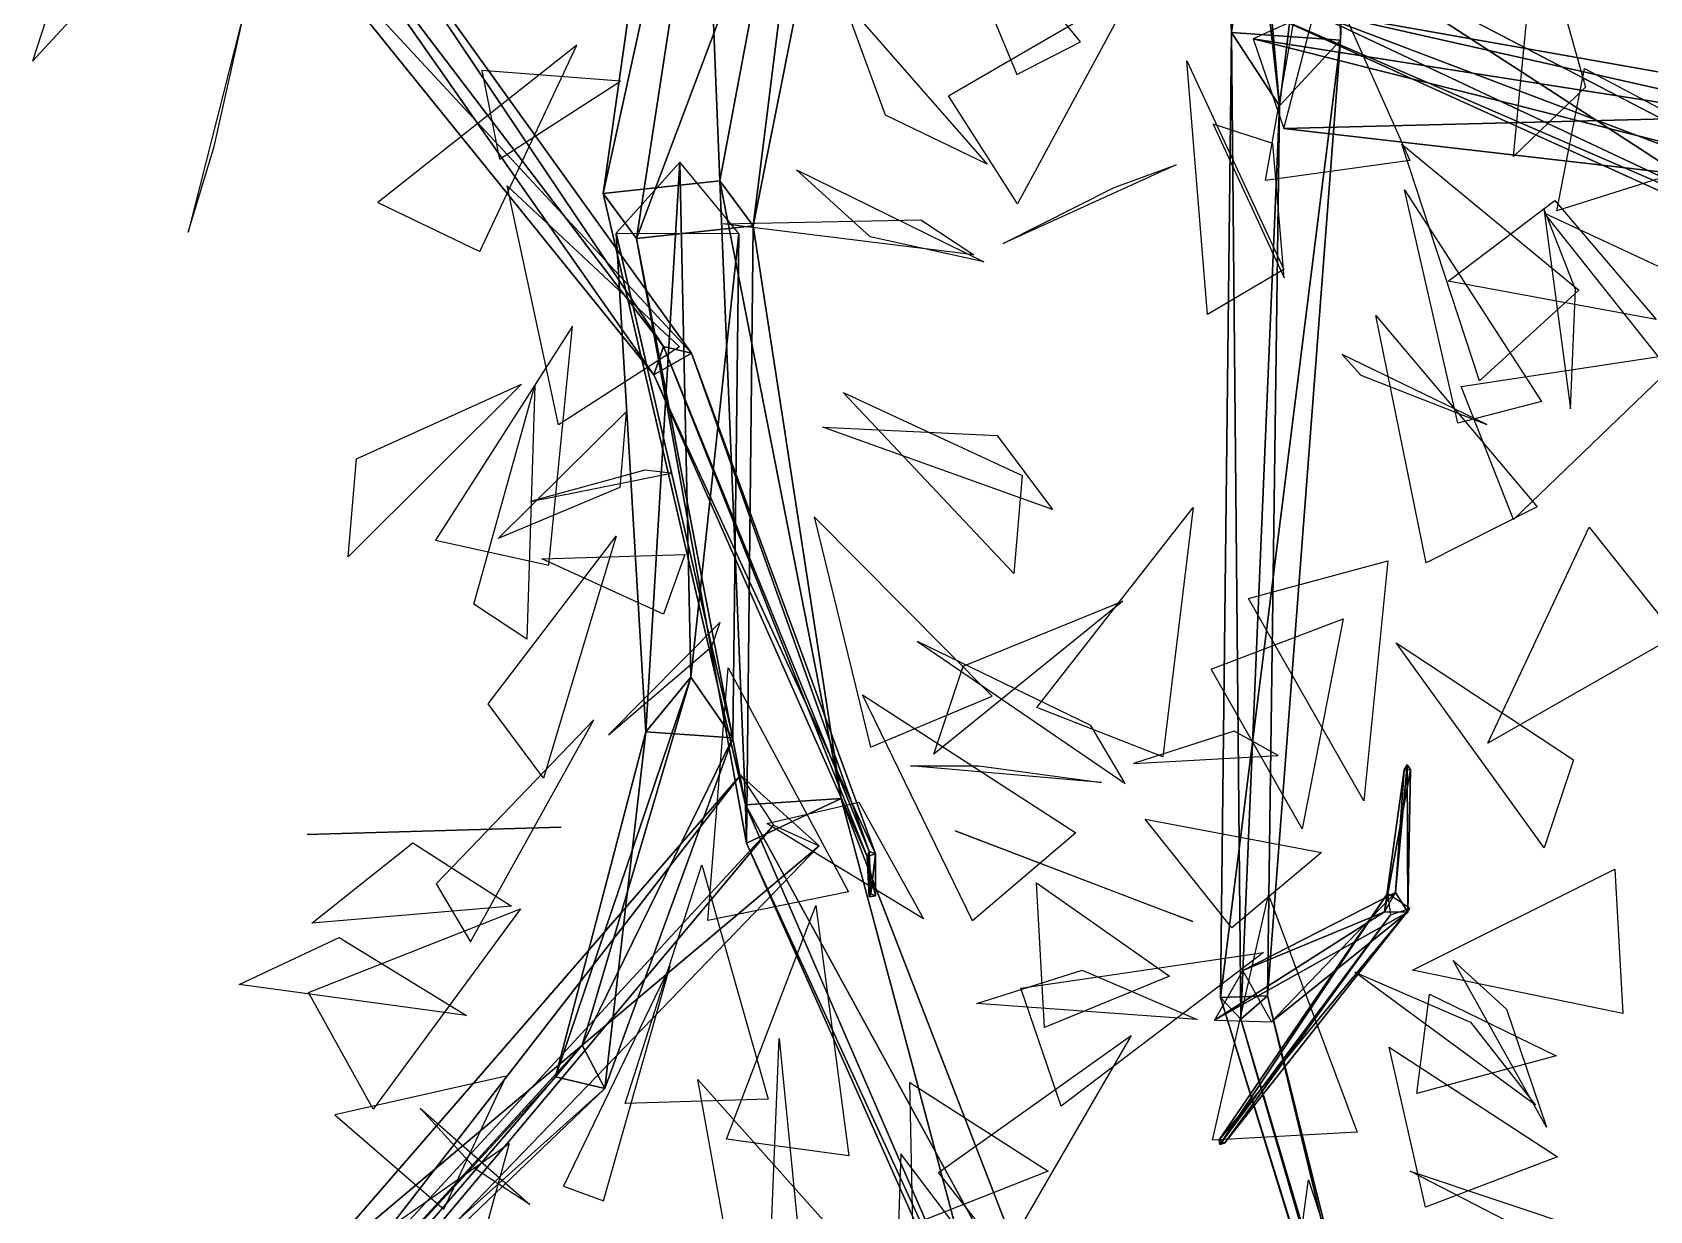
# Model space of a CAD drawing. Extents: x -154 to 171, y -158 to 169.
# Drawn here: x 19.19 to 52.38, y -120.9 to -96.71 of the extents above; entities that cross this region are included whole.
import ezdxf

# ---------------------------------------------------------------- set-up
doc = ezdxf.new("R2010")
doc.units = 0
doc.layers.add('Branches', color=15, linetype='CONTINUOUS')
doc.layers.add('Leaves', color=3, linetype='CONTINUOUS')

msp = doc.modelspace()

# ---------------------------------------------------------------- linework, layer by layer
at = {"layer": 'Branches', "color": 15}
for points in [[(43.802612, -96.717102, 249.001526), (45.839855, -82.338364, 228.393478), (43.07547, -83.043137, 228.511002)], [(43.802612, -96.717102, 249.001526), (46.036572, -96.874428, 248.902954), (45.839855, -82.338364, 228.393478)], [(46.036572, -96.874428, 248.902954), (46.425354, -84.719193, 226.930191), (45.839855, -82.338364, 228.393478)], [(44.785416, -98.219185, 247.658813), (43.07547, -83.043137, 228.511002), (43.660969, -85.423965, 227.047714)], [(44.785416, -98.219185, 247.658813), (43.802612, -96.717102, 249.001526), (43.07547, -83.043137, 228.511002)], [(44.785416, -98.219185, 247.658813), (43.660969, -85.423965, 227.047714), (46.425354, -84.719193, 226.930191)], [(46.036572, -96.874428, 248.902954), (44.785416, -98.219185, 247.658813), (46.425354, -84.719193, 226.930191)], [(33.302631, -99.760689, 200.859131), (30.909382, -100.019226, 201.524918), (32.781422, -86.793854, 205.819397)], [(30.909382, -100.019226, 201.524918), (33.668755, -87.412033, 208.704529), (32.781422, -86.793854, 205.819397)], [(33.302631, -99.760689, 200.859131), (32.781422, -86.793854, 205.819397), (35.674927, -87.123947, 204.813324)], [(33.983555, -100.683716, 203.077713), (33.302631, -99.760689, 200.859131), (35.674927, -87.123947, 204.813324)], [(33.983555, -100.683716, 203.077713), (35.674927, -87.123947, 204.813324), (36.56226, -87.742126, 207.698456)], [(30.909382, -100.019226, 201.524918), (31.590307, -100.942253, 203.7435), (33.668755, -87.412033, 208.704529)], [(31.590307, -100.942253, 203.7435), (36.56226, -87.742126, 207.698456), (33.668755, -87.412033, 208.704529)], [(31.590307, -100.942253, 203.7435), (33.983555, -100.683716, 203.077713), (36.56226, -87.742126, 207.698456)], [(32.723289, -103.296249, 208.168762), (23.922964, -93.808945, 202.18338), (25.281084, -92.937675, 202.13591)], [(31.946037, -103.744019, 208.176361), (24.445646, -93.026039, 203.494766), (23.922964, -93.808945, 202.18338)], [(32.14563, -103.162369, 208.829453), (25.281084, -92.937675, 202.13591), (24.445646, -93.026039, 203.494766)], [(31.946037, -103.744019, 208.176361), (32.14563, -103.162369, 208.829453), (24.445646, -93.026039, 203.494766)], [(32.14563, -103.162369, 208.829453), (32.723289, -103.296249, 208.168762), (25.281084, -92.937675, 202.13591)], [(32.723289, -103.296249, 208.168762), (31.946037, -103.744019, 208.176361), (23.922964, -93.808945, 202.18338)], [(55.665985, -101.358597, 217.596863), (45.649895, -94.846786, 210.633316), (44.496784, -96.304657, 211.077194)], [(56.418262, -100.459, 217.336563), (45.362194, -96.262039, 209.351501), (45.649895, -94.846786, 210.633316)], [(55.665985, -101.358597, 217.596863), (56.418262, -100.459, 217.336563), (45.649895, -94.846786, 210.633316)], [(56.577953, -98.77681, 256.102692), (45.503933, -96.278542, 247.647903), (44.247135, -96.848618, 249.774048)], [(56.440159, -101.472466, 216.668991), (44.496784, -96.304657, 211.077194), (45.362194, -96.262039, 209.351501)], [(56.440159, -101.472466, 216.668991), (55.665985, -101.358597, 217.596863), (44.496784, -96.304657, 211.077194)], [(57.350742, -98.367836, 254.540558), (44.873531, -98.683563, 248.141373), (45.503933, -96.278542, 247.647903)], [(56.418262, -100.459, 217.336563), (56.440159, -101.472466, 216.668991), (45.362194, -96.262039, 209.351501)], [(56.577953, -98.77681, 256.102692), (57.350742, -98.367836, 254.540558), (45.503933, -96.278542, 247.647903)], [(43.577251, -116.520088, 264.161682), (46.036572, -96.874428, 248.902954), (43.802612, -96.717102, 249.001526)], [(43.99189, -116.965904, 263.40097), (43.577251, -116.520088, 264.161682), (43.802612, -96.717102, 249.001526)], [(43.577251, -116.520088, 264.161682), (44.541924, -116.484108, 264.029572), (46.036572, -96.874428, 248.902954)], [(43.99189, -116.965904, 263.40097), (43.802612, -96.717102, 249.001526), (44.785416, -98.219185, 247.658813)], [(57.169643, -100.101837, 255.022751), (44.247135, -96.848618, 249.774048), (44.873531, -98.683563, 248.141373)], [(57.169643, -100.101837, 255.022751), (56.577953, -98.77681, 256.102692), (44.247135, -96.848618, 249.774048)], [(44.541924, -116.484108, 264.029572), (44.785416, -98.219185, 247.658813), (46.036572, -96.874428, 248.902954)], [(44.541924, -116.484108, 264.029572), (43.99189, -116.965904, 263.40097), (44.785416, -98.219185, 247.658813)], [(57.350742, -98.367836, 254.540558), (57.169643, -100.101837, 255.022751), (44.873531, -98.683563, 248.141373)], [(31.784691, -111.065369, 211.327377), (32.477806, -99.376579, 203.378815), (31.172588, -100.836792, 201.797241)], [(31.784691, -111.065369, 211.327377), (32.707539, -109.947708, 212.348587), (32.477806, -99.376579, 203.378815)], [(32.707539, -109.947708, 212.348587), (33.689007, -100.841042, 201.72789), (32.477806, -99.376579, 203.378815)], [(33.83075, -112.565422, 195.042862), (30.909382, -100.019226, 201.524918), (33.302631, -99.760689, 200.859131)], [(35.789963, -112.436317, 196.29335), (33.302631, -99.760689, 200.859131), (33.983555, -100.683716, 203.077713)], [(35.789963, -112.436317, 196.29335), (33.83075, -112.565422, 195.042862), (33.302631, -99.760689, 200.859131)], [(33.83075, -112.565422, 195.042862), (31.590307, -100.942253, 203.7435), (30.909382, -100.019226, 201.524918)], [(33.570683, -111.191551, 211.390701), (31.172588, -100.836792, 201.797241), (33.689007, -100.841042, 201.72789)], [(33.570683, -111.191551, 211.390701), (31.784691, -111.065369, 211.327377), (31.172588, -100.836792, 201.797241)], [(33.850597, -113.351646, 197.259659), (33.983555, -100.683716, 203.077713), (31.590307, -100.942253, 203.7435)], [(32.707539, -109.947708, 212.348587), (33.570683, -111.191551, 211.390701), (33.689007, -100.841042, 201.72789)], [(33.850597, -113.351646, 197.259659), (35.789963, -112.436317, 196.29335), (33.983555, -100.683716, 203.077713)], [(33.83075, -112.565422, 195.042862), (33.850597, -113.351646, 197.259659), (31.590307, -100.942253, 203.7435)], [(36.324684, -113.627342, 217.024719), (32.14563, -103.162369, 208.829453), (31.946037, -103.744019, 208.176361)], [(36.324684, -113.627342, 217.024719), (36.368862, -113.521652, 217.163315), (32.14563, -103.162369, 208.829453)], [(36.368862, -113.521652, 217.163315), (32.723289, -103.296249, 208.168762), (32.14563, -103.162369, 208.829453)], [(36.495014, -113.575584, 217.050003), (31.946037, -103.744019, 208.176361), (32.723289, -103.296249, 208.168762)], [(36.368862, -113.521652, 217.163315), (36.495014, -113.575584, 217.050003), (32.723289, -103.296249, 208.168762)], [(36.495014, -113.575584, 217.050003), (36.324684, -113.627342, 217.024719), (31.946037, -103.744019, 208.176361)], [(29.928286, -118.151894, 223.138535), (32.707539, -109.947708, 212.348587), (31.784691, -111.065369, 211.327377)], [(29.928286, -118.151894, 223.138535), (30.475159, -117.500847, 223.776917), (32.707539, -109.947708, 212.348587)], [(30.475159, -117.500847, 223.776917), (33.570683, -111.191551, 211.390701), (32.707539, -109.947708, 212.348587)], [(30.944578, -118.388268, 223.394394), (29.928286, -118.151894, 223.138535), (31.784691, -111.065369, 211.327377)], [(30.944578, -118.388268, 223.394394), (31.784691, -111.065369, 211.327377), (33.570683, -111.191551, 211.390701)], [(30.475159, -117.500847, 223.776917), (30.944578, -118.388268, 223.394394), (33.570683, -111.191551, 211.390701)], [(47.473808, -111.844048, 283.663391), (46.94228, -114.762566, 277.426941), (47.421066, -114.769623, 277.363251)], [(47.473808, -111.844048, 283.663391), (47.344082, -111.847054, 283.669495), (46.94228, -114.762566, 277.426941)], [(47.344082, -111.847054, 283.669495), (47.167156, -114.367317, 277.279449), (46.94228, -114.762566, 277.426941)], [(47.344082, -111.847054, 283.669495), (47.404411, -111.74292, 283.620605), (47.167156, -114.367317, 277.279449)], [(47.404411, -111.74292, 283.620605), (47.421066, -114.769623, 277.363251), (47.167156, -114.367317, 277.279449)], [(47.473808, -111.844048, 283.663391), (47.404411, -111.74292, 283.620605), (47.344082, -111.847054, 283.669495)], [(47.404411, -111.74292, 283.620605), (47.473808, -111.844048, 283.663391), (47.421066, -114.769623, 277.363251)], [(25.101326, -123.084442, 197.667145), (24.727232, -122.335426, 198.834824), (33.724903, -111.957108, 196.754013)], [(24.727232, -122.335426, 198.834824), (35.340054, -113.410477, 196.880737), (33.724903, -111.957108, 196.754013)], [(25.101326, -123.084442, 197.667145), (33.724903, -111.957108, 196.754013), (34.406353, -112.985802, 194.961121)], [(40.698181, -125.113991, 193.423965), (33.83075, -112.565422, 195.042862), (35.789963, -112.436317, 196.29335)], [(39.312141, -125.631371, 194.119843), (35.789963, -112.436317, 196.29335), (33.850597, -113.351646, 197.259659)], [(39.312141, -125.631371, 194.119843), (40.698181, -125.113991, 193.423965), (35.789963, -112.436317, 196.29335)], [(40.698181, -125.113991, 193.423965), (39.430885, -125.499062, 192.494583), (33.83075, -112.565422, 195.042862)], [(39.430885, -125.499062, 192.494583), (33.850597, -113.351646, 197.259659), (33.83075, -112.565422, 195.042862)], [(25.63089, -123.464317, 198.964478), (25.101326, -123.084442, 197.667145), (34.406353, -112.985802, 194.961121)], [(25.63089, -123.464317, 198.964478), (34.406353, -112.985802, 194.961121), (35.340054, -113.410477, 196.880737)], [(24.727232, -122.335426, 198.834824), (25.63089, -123.464317, 198.964478), (35.340054, -113.410477, 196.880737)], [(39.430885, -125.499062, 192.494583), (39.312141, -125.631371, 194.119843), (33.850597, -113.351646, 197.259659)], [(36.367901, -114.456284, 217.519363), (36.368862, -113.521652, 217.163315), (36.324684, -113.627342, 217.024719)], [(36.493084, -114.436501, 217.547867), (36.324684, -113.627342, 217.024719), (36.495014, -113.575584, 217.050003)], [(36.493084, -114.436501, 217.547867), (36.367901, -114.456284, 217.519363), (36.324684, -113.627342, 217.024719)], [(36.367901, -114.456284, 217.519363), (36.400578, -114.39341, 217.628235), (36.368862, -113.521652, 217.163315)], [(36.400578, -114.39341, 217.628235), (36.495014, -113.575584, 217.050003), (36.368862, -113.521652, 217.163315)], [(36.400578, -114.39341, 217.628235), (36.493084, -114.436501, 217.547867), (36.495014, -113.575584, 217.050003)], [(36.367901, -114.456284, 217.519363), (36.493084, -114.436501, 217.547867), (36.400578, -114.39341, 217.628235)], [(43.551254, -119.438629, 283.041473), (47.463905, -114.69426, 277.48587), (47.003677, -114.384155, 277.460815)], [(43.565109, -119.540802, 282.962463), (43.551254, -119.438629, 283.041473), (47.003677, -114.384155, 277.460815)], [(43.565109, -119.540802, 282.962463), (47.003677, -114.384155, 277.460815), (47.06292, -114.821091, 277.122925)], [(46.94228, -114.762566, 277.426941), (47.167156, -114.367317, 277.279449), (44.033859, -115.968933, 263.761658)], [(47.167156, -114.367317, 277.279449), (44.625454, -117.017838, 263.781311), (44.033859, -115.968933, 263.761658)], [(47.167156, -114.367317, 277.279449), (47.421066, -114.769623, 277.363251), (44.625454, -117.017838, 263.781311)], [(47.421066, -114.769623, 277.363251), (46.94228, -114.762566, 277.426941), (43.451752, -116.98333, 264.049255)], [(46.94228, -114.762566, 277.426941), (44.033859, -115.968933, 263.761658), (43.451752, -116.98333, 264.049255)], [(47.421066, -114.769623, 277.363251), (43.451752, -116.98333, 264.049255), (44.625454, -117.017838, 263.781311)], [(43.551254, -119.438629, 283.041473), (43.658878, -119.511139, 283.047333), (47.463905, -114.69426, 277.48587)], [(43.658878, -119.511139, 283.047333), (43.565109, -119.540802, 282.962463), (47.06292, -114.821091, 277.122925)], [(43.658878, -119.511139, 283.047333), (47.06292, -114.821091, 277.122925), (47.463905, -114.69426, 277.48587)], [(47.973701, -130.781677, 271.411835), (44.541924, -116.484108, 264.029572), (43.577251, -116.520088, 264.161682)], [(48.09906, -130.760315, 271.385315), (43.99189, -116.965904, 263.40097), (44.541924, -116.484108, 264.029572)], [(47.973701, -130.781677, 271.411835), (48.09906, -130.760315, 271.385315), (44.541924, -116.484108, 264.029572)], [(48.025108, -130.825943, 271.301056), (43.577251, -116.520088, 264.161682), (43.99189, -116.965904, 263.40097)], [(48.025108, -130.825943, 271.301056), (47.973701, -130.781677, 271.411835), (43.577251, -116.520088, 264.161682)], [(48.09906, -130.760315, 271.385315), (48.025108, -130.825943, 271.301056), (43.99189, -116.965904, 263.40097)], [(23.705587, -124.906357, 233.554474), (30.475159, -117.500847, 223.776917), (29.928286, -118.151894, 223.138535)], [(23.705587, -124.906357, 233.554474), (23.847973, -124.742485, 233.833344), (30.475159, -117.500847, 223.776917)], [(23.847973, -124.742485, 233.833344), (30.944578, -118.388268, 223.394394), (30.475159, -117.500847, 223.776917)], [(24.011839, -125.027016, 233.692947), (23.705587, -124.906357, 233.554474), (29.928286, -118.151894, 223.138535)], [(24.011839, -125.027016, 233.692947), (29.928286, -118.151894, 223.138535), (30.944578, -118.388268, 223.394394)], [(23.847973, -124.742485, 233.833344), (24.011839, -125.027016, 233.692947), (30.944578, -118.388268, 223.394394)], [(43.551254, -119.438629, 283.041473), (43.565109, -119.540802, 282.962463), (43.658878, -119.511139, 283.047333)]]:
    msp.add_3dface(points, dxfattribs=at)
at = {"layer": 'Leaves', "color": 3}
for points in [[(20.806301, -92.349335, 203.350967), (19.192976, -97.306389, 203.62439), (19.946526, -96.490135, 206.411118)], [(37.481953, -92.957298, 206.708328), (39.398548, -97.576439, 208.205048), (40.705788, -96.907494, 205.58902)], [(50.070694, -94.286896, 224.547409), (51.068996, -97.836662, 220.852478), (49.587402, -99.260681, 223.038132)], [(45.398453, -94.700798, 237.957062), (47.461395, -99.342232, 239.161804), (44.499908, -99.753006, 238.915115)], [(41.803009, -95.797974, 243.218689), (39.413048, -100.234055, 244.58226), (37.996056, -98.014465, 246.01947)], [(23.587429, -96.092705, 204.925797), (22.389153, -100.814415, 206.801849), (22.92363, -99.055145, 209.172363)], [(35.832256, -96.036926, 200.867416), (38.790363, -99.417099, 198.207703), (36.702991, -98.412582, 196.301437)], [(30.368475, -96.97718, 206.354843), (26.286386, -100.205162, 206.763123), (28.373758, -101.209679, 208.669388)], [(28.414246, -97.494514, 208.124359), (28.779119, -99.312668, 213.004028), (31.264612, -97.712563, 212.492188)], [(42.883133, -97.299873, 208.282242), (44.877327, -101.581749, 206.059921), (43.312645, -102.499641, 208.449326)], [(54.289455, -99.168358, 260.269836), (50.478218, -100.377899, 263.625641), (51.047508, -97.454407, 263.984955)], [(43.426926, -98.596169, 251.378082), (44.880329, -101.751259, 255.274628), (44.650341, -98.995232, 256.437134)], [(47.299145, -99.006706, 247.066742), (50.929859, -102.005653, 249.319336), (48.891026, -103.861679, 248.136826)], [(34.873192, -99.535744, 199.419006), (38.719757, -101.41983, 196.435028), (36.388706, -100.910477, 194.616577)], [(42.666359, -99.430733, 253.295471), (39.112999, -101.04493, 256.762177), (41.394238, -99.8974, 258.3367)], [(28.939774, -99.86338, 203.270905), (32.474972, -103.168381, 201.314026), (29.989479, -104.768486, 201.825867)], [(47.350147, -99.941071, 211.146423), (50.165203, -104.28801, 210.490997), (48.447392, -104.730049, 212.910446)], [(52.514805, -102.603821, 279.368378), (48.247414, -101.817131, 282.270203), (50.434299, -100.162735, 283.486969)], [(33.362999, -100.643639, 208.097473), (37.429195, -100.56102, 211.36998), (38.513111, -101.278404, 208.666183)], [(50.215153, -100.330246, 216.464294), (50.761703, -104.435707, 219.641785), (50.862793, -101.987007, 221.372009)], [(50.228607, -100.424294, 248.989334), (54.776402, -102.545387, 247.551086), (53.461758, -104.501289, 249.407471)], [(46.763023, -102.522125, 249.613098), (50.076889, -106.449425, 250.532104), (47.79565, -107.596954, 248.957581)], [(30.278532, -102.741371, 204.41095), (27.464329, -107.136894, 204.312607), (29.795382, -107.646248, 206.131058)], [(46.073879, -103.326691, 256.620361), (46.45842, -103.748093, 261.809235), (49.040783, -104.762726, 260.668213)], [(53.16024, -103.274406, 273.833069), (49.589375, -106.709671, 275.475586), (48.514183, -103.980782, 276.105774)], [(29.230694, -103.934883, 205.792679), (25.677568, -107.473801, 207.242279), (25.846874, -105.462921, 209.462128)], [(29.506557, -103.959496, 207.431244), (29.340437, -109.165268, 207.081528), (28.256519, -108.447884, 209.785324)], [(35.832554, -104.100853, 205.439499), (39.507484, -105.806343, 208.731339), (39.338177, -107.817223, 206.51149)], [(31.376781, -104.499237, 196.889725), (31.248159, -106.056747, 191.908997), (28.75238, -107.102707, 193.20401)], [(35.417843, -104.813141, 210.856232), (38.993786, -104.98439, 214.65535), (40.129494, -106.506882, 212.333237)], [(31.759836, -105.698776, 211.233353), (29.416981, -106.343109, 215.853516), (32.303715, -105.759613, 216.424744)], [(43.016811, -106.463043, 252.490524), (42.392776, -111.583145, 251.687332), (39.810413, -110.568512, 252.828354)], [(35.234921, -106.658585, 202.581161), (36.395905, -111.380684, 204.479568), (38.891685, -110.334724, 203.184555)], [(49.064304, -111.30265, 281.717651), (51.142078, -106.870575, 283.531372), (52.917583, -109.100784, 284.466125)], [(31.177534, -107.050461, 210.249268), (29.684792, -112.017845, 210.838165), (28.549084, -110.495354, 213.160278)], [(32.143894, -108.655746, 213.997803), (29.649414, -107.518951, 218.440231), (32.584816, -107.432114, 219.053314)], [(46.515812, -112.483833, 276.858032), (44.151245, -108.331642, 278.959961), (47.01376, -107.556229, 278.507477)], [(41.573944, -108.383614, 258.046539), (37.692226, -111.527557, 259.562408), (38.291996, -109.71936, 261.879883)], [(33.311085, -108.818947, 215.222626), (31.017616, -111.129089, 219.303467), (33.136757, -109.320198, 220.415741)], [(45.253349, -113.055908, 272.796722), (43.387901, -109.780579, 276.408142), (46.093456, -108.748711, 275.623779)], [(37.355797, -109.2173, 197.034027), (41.622219, -112.131676, 196.289673), (40.91626, -110.941261, 193.627991)], [(47.178055, -109.242989, 257.266693), (50.820282, -111.640549, 260.136536), (50.220512, -113.448746, 257.819061)], [(33.475674, -109.753677, 206.704239), (35.940338, -114.353752, 206.825531), (33.053604, -114.937248, 206.254303)], [(36.230389, -110.31179, 212.08847), (40.607063, -113.140282, 212.395645), (38.487923, -114.949173, 211.283371)], [(30.715879, -110.821228, 198.077789), (27.481821, -114.186462, 195.739822), (28.18778, -115.376877, 198.401505)], [(43.854565, -111.05291, 262.859802), (41.789551, -111.717308, 267.60788), (44.762447, -111.554558, 267.975861)], [(37.215282, -111.763458, 217.978165), (38.619644, -111.765953, 223.005859), (41.135201, -112.110611, 221.40799)], [(34.263145, -112.951294, 217.6987), (36.15559, -112.513329, 222.543991), (37.481544, -114.906708, 221.313705)], [(30.045403, -113.023216, 197.26091), (24.835951, -113.174316, 196.962952), (25.532352, -113.156601, 199.880951)], [(38.129818, -113.099434, 195.127197), (43.007904, -114.957893, 195.107239), (42.189163, -114.654762, 192.237091)], [(45.650326, -113.546547, 282.848633), (43.8088, -115.087677, 287.483673), (42.033295, -112.857468, 286.54892)], [(29.024549, -114.647636, 221.608154), (24.929771, -114.992912, 224.827408), (27.001797, -113.347664, 226.241577)], [(32.929714, -113.795013, 210.963287), (34.293686, -118.608154, 212.454361), (31.358284, -118.694992, 211.841278)], [(42.528961, -116.079826, 268.696136), (39.965328, -117.134521, 273.119415), (39.798695, -114.16684, 272.713104)], [(47.519592, -115.961052, 267.516937), (51.669071, -113.884323, 269.908386), (51.835705, -116.852005, 270.314697)], [(44.558743, -114.410561, 258.655762), (46.384262, -119.287666, 258.293365), (43.411366, -119.450417, 257.925385)], [(29.211679, -114.698608, 215.653625), (26.188726, -118.81292, 216.741837), (24.862772, -116.41954, 217.972122)], [(35.272289, -114.634415, 215.538528), (35.951134, -119.770554, 214.898849), (33.435577, -119.425896, 216.496719)], [(28.101976, -116.893524, 225.331284), (23.43825, -116.254036, 227.587555), (25.487055, -115.286255, 229.553726)], [(44.45982, -115.594826, 277.412262), (40.307671, -118.753906, 277.239441), (39.481274, -116.328621, 278.799927)], [(48.352779, -115.762199, 279.734039), (49.4431, -116.756927, 284.741211), (50.269497, -119.182213, 283.180725)], [(32.285519, -115.872978, 196.501404), (30.096106, -120.393806, 195.080627), (30.914848, -120.696938, 197.950775)], [(43.09697, -116.970108, 282.680786), (38.574547, -116.644493, 285.267609), (40.740021, -115.959572, 287.2276)], [(46.33202, -116.001938, 264.803314), (48.707611, -117.027969, 269.336945), (50.043602, -118.730194, 267.259064)], [(47.864719, -116.453773, 278.588318), (50.46553, -117.715027, 282.935181), (47.603016, -118.49044, 283.387665)], [(34.517677, -117.360771, 196.219894), (35.011089, -122.3498, 197.674576), (34.31469, -122.367516, 194.756577)], [(41.742596, -117.298393, 262.914581), (39.12751, -121.813858, 262.766632), (37.791519, -120.111633, 264.844513)], [(47.037926, -117.539597, 273.053864), (50.48922, -119.792892, 276.257172), (47.783665, -120.82476, 277.041534)], [(28.91362, -118.136902, 200.487961), (25.399096, -118.925766, 204.266312), (27.634161, -120.867844, 204.74884)], [(32.851498, -118.201408, 220.135406), (35.815765, -121.532471, 222.849655), (33.74374, -123.177719, 221.435486)], [(37.20253, -118.264076, 191.724915), (40.038357, -120.087746, 187.739639), (37.265114, -121.178665, 187.394623)], [(28.299932, -120.051544, 230.165421), (27.149557, -118.789009, 235.098221), (29.400349, -120.768829, 235.21759)], [(28.979971, -119.516327, 194.628708), (27.778452, -123.867592, 192.00708), (25.543386, -121.925514, 191.524551)], [(37.015167, -119.730019, 197.86618), (36.868015, -124.285637, 200.410721), (39.641258, -123.194717, 200.755737)], [(47.471481, -120.086823, 266.546265), (51.125561, -121.310089, 270.06781), (52.042027, -122.442993, 267.445465)], [(45.385551, -120.261292, 281.302368), (46.846149, -124.740715, 283.549927), (44.680676, -125.425636, 281.589935)]]:
    msp.add_3dface(points, dxfattribs=at)

doc.saveas('drawing.dxf')
